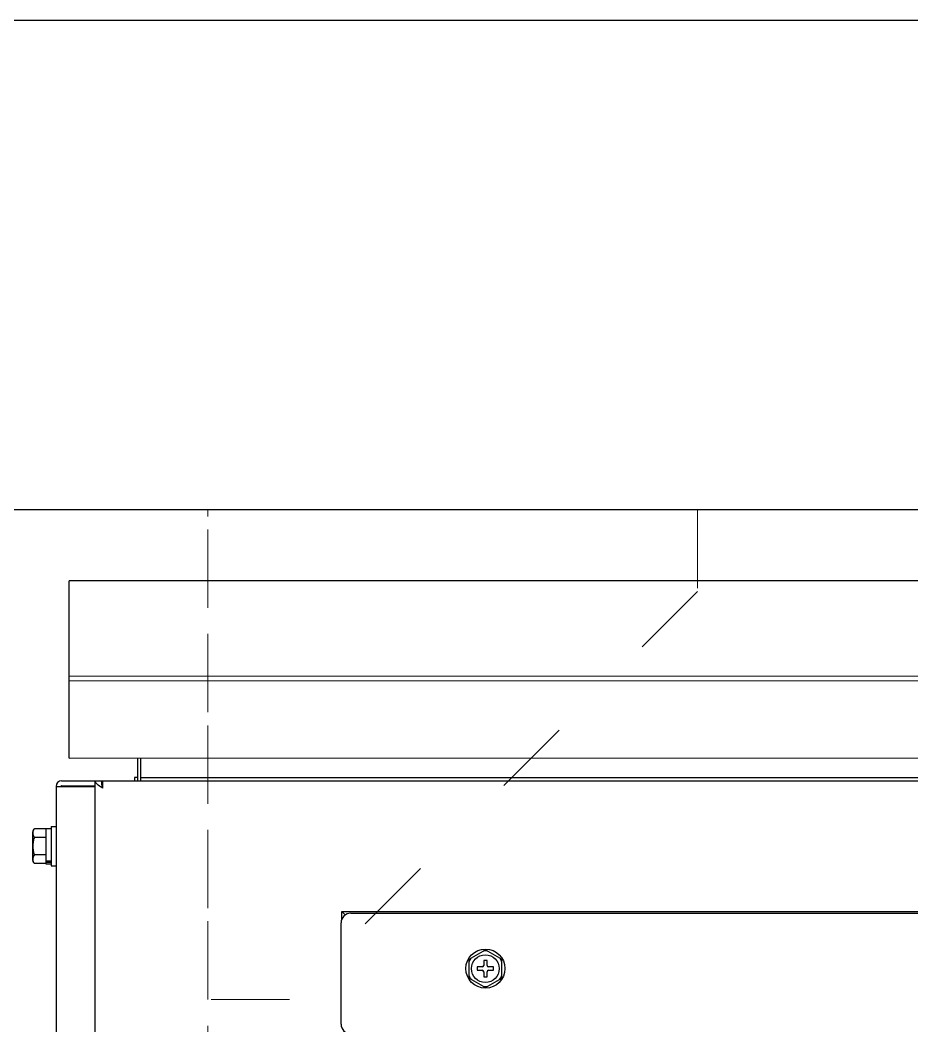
# Model space of a CAD drawing. Header units: millimetres. Extents: x 55614 to 110757, y -66981 to -47484.
# Drawn here: x 78484.9 to 78758, y -50199.9 to -49891.9 of the extents above; entities that cross this region are included whole.
import ezdxf

# ---------------------------------------------------------------- set-up
doc = ezdxf.new("R2010")
doc.units = ezdxf.units.MM
doc.linetypes.add('ACAD_ISO03W100', pattern=[30, 12, -18])
doc.layers.get('0').update_dxf_attribs({"lineweight": 15})
for name, color, linetype in [('2401-00300-M6-16HWMC_0', 7, 'Continuous'), ('2401-00437-S-M6-16HWM_0', 7, 'Continuous'), ('4212-62832_1_0', 7, 'Continuous'), ('4212-73754_1_0', 7, 'Continuous'), ('4212-98011_2_2_0', 7, 'Continuous'), ('4212-98011_2_3_0', 7, 'Continuous'), ('4212-Y040801_1_1_0', 7, 'Continuous'), ('4215-0412-2-1_0', 7, 'Continuous'), ('YT-50-01_AF0_1_B_0', 7, 'Continuous'), ('YT-50-01_AF0_2_B_0', 7, 'Continuous')]:
    doc.layers.add(name, color=color, linetype=linetype)
doc.layers.add('THICK', color=7, linetype='Continuous', lineweight=0)

# ---------------------------------------------------------------- blocks, each defined once
blk = doc.blocks.new('RU67I6756')
at = {"color": 0, "linetype": 'Continuous'}
for p, q in [((26055.73, 16697.8), (25200.73, 16697.7)), ((26055.73, 16696.4), (25200.73, 16696.3))]:
    blk.add_line(p, q, dxfattribs=at)
at = {"layer": '2401-00300-M6-16HWMC_0', "color": 0, "linetype": 'Continuous'}
for p, q in [((25189.63, 16641.32), (25189.63, 16650.03)), ((25193.63, 16651.03), (25190.15, 16651.03)), ((25193.63, 16651.05), (25193.63, 16640.3)), ((25193.63, 16651.05), (25195.28, 16651.05)), ((25195.28, 16651.67), (25195.28, 16639.67)), ((25195.28, 16651.67), (25196.73, 16651.67)), ((25193.63, 16648.35), (25190.15, 16648.35)), ((25193.63, 16643), (25190.15, 16643)), ((25193.63, 16641.22), (25195.28, 16641.22)), ((25193.63, 16640.32), (25190.15, 16640.32)), ((25193.63, 16640.73), (25195.28, 16640.73)), ((25193.63, 16640.3), (25195.28, 16640.3)), ((25195.28, 16639.67), (25196.73, 16639.67))]:
    blk.add_line(p, q, dxfattribs=at)
for centre, start, end in [((25190.85, 16650.03), 124.948, 180), ((25190.85, 16641.32), 180, 235.052)]:
    blk.add_arc(centre, 1.22, start, end, dxfattribs=at)
for points, knots in [([(25190.15, 16651.03), (25190.04, 16650.95), (25189.85, 16650.75), (25189.68, 16650.28), (25189.65, 16649.69), (25189.68, 16649.1), (25189.85, 16648.63), (25190.04, 16648.43), (25190.15, 16648.35)], [0, 0, 0, 0, 0.14349, 0.266269, 0.5, 0.733731, 0.856508, 1, 1, 1, 1]), ([(25190.15, 16648.35), (25189.89, 16647.98), (25189.68, 16647.04), (25189.65, 16645.67), (25189.68, 16644.31), (25189.89, 16643.37), (25190.15, 16643)], [0, 0, 0, 0, 0.248888, 0.499999, 0.75111, 1, 1, 1, 1]), ([(25190.15, 16643), (25190.04, 16642.92), (25189.85, 16642.71), (25189.68, 16642.24), (25189.65, 16641.66), (25189.68, 16641.07), (25189.85, 16640.6), (25190.04, 16640.4), (25190.15, 16640.32)], [0, 0, 0, 0, 0.143491, 0.266268, 0.499999, 0.733731, 0.856509, 1, 1, 1, 1])]:
    blk.add_open_spline(points, degree=3, knots=knots, dxfattribs=at)
at = {"layer": '2401-00437-S-M6-16HWM_0', "color": 0, "linetype": 'Continuous'}
for p, q in [((25323.23, 16611.06), (25328.23, 16613.95)), ((25328.23, 16613.95), (25333.23, 16611.06)), ((25323.23, 16605.29), (25323.23, 16611.06)), ((25327.73, 16610.67), (25327.73, 16609.17)), ((25328.73, 16610.67), (25327.73, 16610.67)), ((25328.73, 16609.17), (25328.73, 16610.67)), ((25333.23, 16605.29), (25333.23, 16611.06)), ((25325.73, 16608.67), (25325.73, 16607.67)), ((25327.23, 16608.67), (25325.73, 16608.67)), ((25325.73, 16607.67), (25327.23, 16607.67)), ((25327.73, 16607.17), (25327.73, 16605.67)), ((25328.73, 16605.67), (25328.73, 16607.17)), ((25330.73, 16608.67), (25329.23, 16608.67)), ((25329.23, 16607.67), (25330.73, 16607.67)), ((25330.73, 16607.67), (25330.73, 16608.67)), ((25323.23, 16605.29), (25328.23, 16602.4)), ((25327.73, 16605.67), (25328.73, 16605.67)), ((25328.23, 16602.4), (25333.23, 16605.29))]:
    blk.add_line(p, q, dxfattribs=at)
for radius in [6, 4.25]:
    blk.add_circle((25328.23, 16608.17), radius, dxfattribs=at)
for centre, radius, start, end in [((25328.23, 16608.17), 5.47, 84.0076, 95.9924), ((25328.23, 16608.17), 5.47, 144.0076, 155.9924), ((25328.23, 16608.17), 5.47, 24.0076, 35.9924), ((25327.23, 16609.17), 0.5, 270, 0), ((25327.23, 16607.17), 0.5, 0, 90), ((25329.23, 16609.17), 0.5, 180, 270), ((25329.23, 16607.17), 0.5, 90, 180), ((25328.23, 16608.17), 5.47, 204.0076, 215.9924), ((25328.23, 16608.17), 5.47, 324.0076, 335.9924), ((25328.23, 16608.17), 5.47, 264.0076, 275.9924)]:
    blk.add_arc(centre, radius, start, end, dxfattribs=at)
at = {"layer": '4212-62832_1_0', "color": 0, "linetype": 'Continuous'}
for p, q in [((25208.73, 14590.67), (25208.73, 16665.67)), ((25208.73, 16665.67), (25210.73, 16665.67)), ((25210.93, 16665.67), (25210.93, 16663.47)), ((25210.93, 16665.67), (26045.53, 16665.67)), ((25210.84, 16663.53), (25210.73, 16663.6)), ((25210.93, 16663.47), (25210.84, 16663.53)), ((25210.93, 16663.47), (25210.9, 16663.67))]:
    blk.add_line(p, q, dxfattribs=at)
blk.add_open_spline([(25210.73, 16663.6), (25210.24, 16663.92), (25209.42, 16664.4), (25208.73, 16665.28), (25208.73, 16665.67)], degree=3, knots=[0, 0, 0, 0, 0.597826, 1, 1, 1, 1], dxfattribs=at)
blk.add_open_spline([(25210.9, 16663.67), (25210.81, 16664.33), (25210.73, 16665), (25210.73, 16665.67)], degree=3, dxfattribs=at)
at = {"layer": '4212-73754_1_0', "color": 0, "linetype": 'Continuous'}
for p, q in [((25198.43, 16665.67), (25208.73, 16665.67)), ((25210.73, 16665.67), (25210.93, 16665.67)), ((25196.73, 16663.97), (25196.73, 15643.17)), ((25196.73, 16663.97), (25208.73, 16663.97)), ((25198.43, 16664.17), (25208.73, 16664.17)), ((25210.84, 16664.17), (25210.93, 16664.17)), ((25210.93, 16663.97), (25210.86, 16663.97))]:
    blk.add_line(p, q, dxfattribs=at)
for radius in [1.7, 0.2]:
    blk.add_arc((25198.43, 16663.97), radius, 90, 180, dxfattribs=at)
at = {"layer": '4212-98011_2_2_0', "color": 0, "linetype": 'Continuous'}
for p, q in [((25221.73, 16672.66), (25221.73, 16665.67)), ((25220.73, 16666.66), (25220.73, 16665.67)), ((25221.73, 16666.66), (25220.73, 16666.66))]:
    blk.add_line(p, q, dxfattribs=at)
at = {"layer": '4212-98011_2_3_0', "color": 0, "linetype": 'Continuous'}
for p, q in [((25222.73, 16666.66), (25222.73, 16672.66)), ((25222.73, 16666.66), (26033.73, 16666.75)), ((25222.73, 16665.67), (25222.73, 16666.66))]:
    blk.add_line(p, q, dxfattribs=at)
at = {"layer": '4212-Y040801_1_1_0', "color": 0, "linetype": 'Continuous'}
for p, q in [((26055.72, 16727.04), (25200.72, 16726.94)), ((25200.73, 16672.66), (25200.72, 16726.94)), ((25200.73, 16672.66), (26055.73, 16672.76))]:
    blk.add_line(p, q, dxfattribs=at)
at = {"layer": '4215-0412-2-1_0', "color": 0, "linetype": 'Continuous'}
for p, q in [((25287.03, 16625.15), (25973.09, 16625.15)), ((25284.03, 16591.15), (25284.03, 16622.15))]:
    blk.add_line(p, q, dxfattribs=at)
for centre, start, end in [((25287.03, 16622.15), 90, 180), ((25287.03, 16591.15), 180, 270)]:
    blk.add_arc(centre, 3, start, end, dxfattribs=at)
at = {"layer": 'YT-50-01_AF0_1_B_0', "color": 0, "linetype": 'Continuous'}
for p, q in [((25285.3, 16624.6), (25284.23, 16625.67)), ((25284.23, 16625.67), (25972.23, 16625.67))]:
    blk.add_line(p, q, dxfattribs=at)
at = {"layer": 'YT-50-01_AF0_2_B_0', "color": 0, "linetype": 'Continuous'}
for p in [(25284.23, 16623.22), (25285.3, 16624.6)]:
    blk.add_line(p, (25284.23, 16625.67), dxfattribs=at)
blk = doc.blocks.new('DFHYTYHTRER')
at = {"layer": 'THICK', "linetype": 'ACAD_ISO03W100', "ltscale": 2}
for points in [[(1864.75, -31367.77), (1714.75, -31367.77), (1714.75, -31392.77), (1839.75, -31517.77), (1864.75, -31517.77)], [(1864.75, -31367.77), (1964.75, -31367.77), (1964.75, -33889.77), (1864.75, -33889.77)]]:
    blk.add_lwpolyline(points, close=True, dxfattribs=at)

msp = doc.modelspace()

# ---------------------------------------------------------------- linework, layer by layer
at = {"layer": 'THICK', "lineweight": -3}
msp.add_lwpolyline([(73855.372, -50041.855), (73855.372, -49978.855), (73816.372, -49978.855), (73816.372, -49891.855), (79518.372, -49891.855), (79518.372, -49978.855), (79542.372, -49978.855), (79542.372, -50041.855)], close=True, dxfattribs=at)

# ---------------------------------------------------------------- block references
at = {"layer": 'THICK', "lineweight": -3, "xscale": -1}
msp.add_blockref('DFHYTYHTRER', (80407.123, -18674.088), dxfattribs=at)
at = {"layer": 'THICK', "lineweight": -3}
msp.add_blockref('RU67I6756', (53299.141, -66790.529), dxfattribs=at)

doc.saveas('drawing.dxf')
